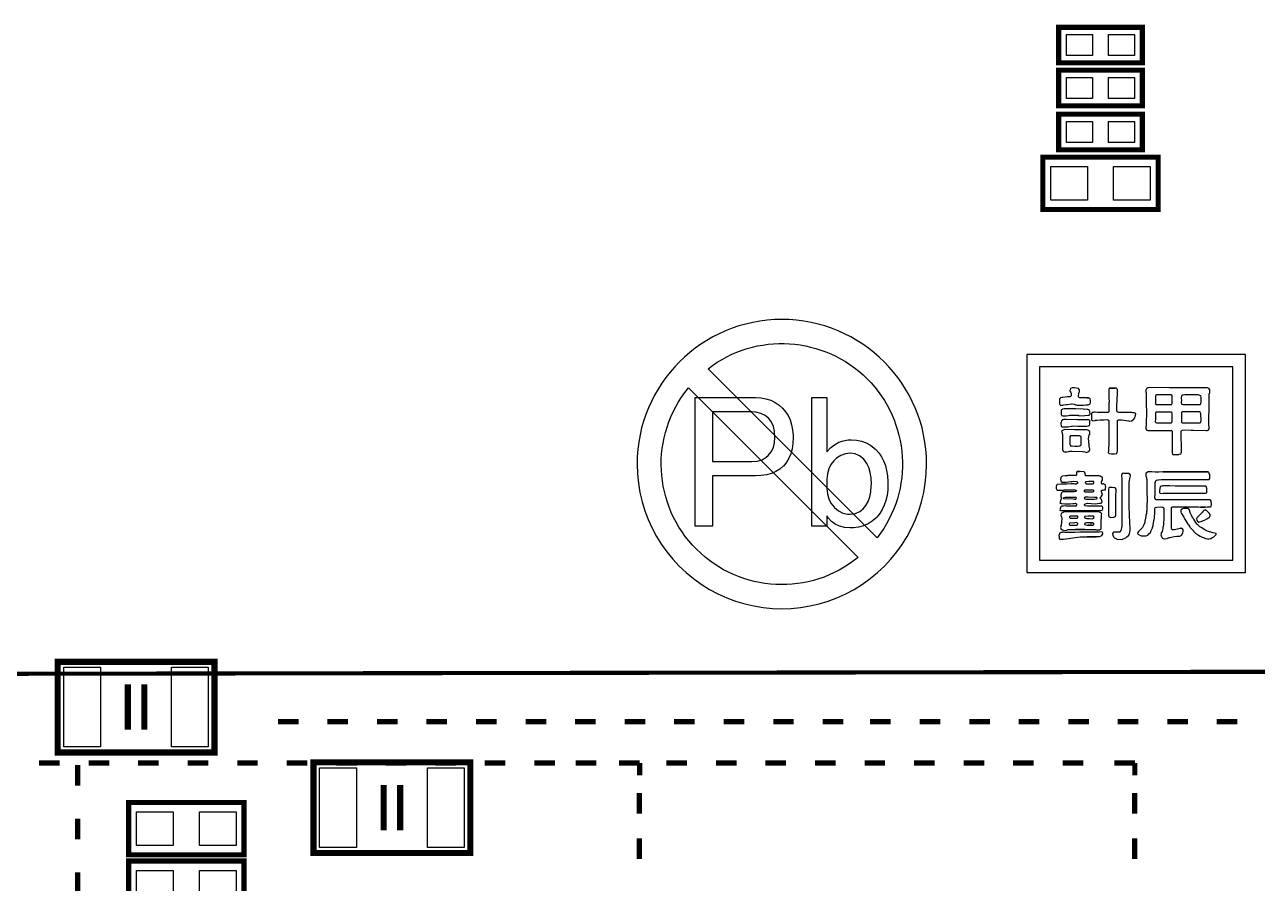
# Model space of a CAD drawing. Extents: x 2 to 176, y -19 to 159.
# Drawn here: x 97.99 to 127.85, y 33.52 to 54.34 of the extents above; entities that cross this region are included whole.
import ezdxf

# ---------------------------------------------------------------- set-up
doc = ezdxf.new("R2010")
doc.units = 0
for name, color, linetype in [('BG_SILKSCREEN_TOP', 7, 'CONTINUOUS'), ('PG_NEW_SLIK-TOP', 231, 'CONTINUOUS'), ('PG_SILKSCREEN_TOP', 7, 'CONTINUOUS'), ('PIN_TOP', 92, 'CONTINUOUS')]:
    doc.layers.add(name, color=color, linetype=linetype)

msp = doc.modelspace()

# ---------------------------------------------------------------- linework, layer by layer
at = {"layer": 'BG_SILKSCREEN_TOP'}
for points in [[(119.838978, 43.688254, 1), (112.825276, 43.688102, 1)], [(114.54511, 46.001178, -0.879905), (118.644924, 41.90111)], [(118.181882, 41.425114, -0.904472), (114.069114, 45.537882)]]:
    msp.add_lwpolyline(points, format="xyb", close=True, dxfattribs=at)
for points in [[(127.56388, 41.05656), (127.56388, 46.348142), (122.272298, 46.348142), (122.272298, 41.05656)], [(122.577606, 41.361868), (127.258826, 41.361868), (127.258826, 46.042834), (122.577606, 46.042834)], [(123.086622, 45.115988), (123.140216, 45.119036), (123.154694, 45.121068), (123.232926, 45.132752), (123.24461, 45.13453), (123.353576, 45.150786), (123.369324, 45.1485), (123.41352, 45.141896), (123.44654, 45.126656), (123.45289, 45.123862), (123.466098, 45.122338), (123.484894, 45.120306), (123.489466, 45.119798), (123.57735, 45.119798), (123.576588, 45.119544), (123.609608, 45.11929), (123.620276, 45.119544), (123.627642, 45.119798), (123.630182, 45.119798), (123.644152, 45.120306), (123.700794, 45.122338), (123.720098, 45.123862), (123.757944, 45.126656), (123.786646, 45.141896), (123.7996, 45.1485), (123.800108, 45.150786), (123.80722, 45.178472), (123.811792, 45.195744), (123.812046, 45.210222), (123.812046, 45.223176), (123.809252, 45.235622), (123.801632, 45.270674), (123.791218, 45.277278), (123.765564, 45.293534), (123.763532, 45.294804), (123.763278, 45.295058), (123.76277, 45.295312), (123.762516, 45.295566), (123.72975, 45.296074), (123.726448, 45.295566), (123.724416, 45.295312), (123.698, 45.295058), (123.553982, 45.294804), (123.55322, 45.295058), (123.53417, 45.301662), (123.528074, 45.303948), (123.522994, 45.321474), (123.52274, 45.322236), (123.520454, 45.330618), (123.521978, 45.340524), (123.529852, 45.394372), (123.532138, 45.41012), (123.535186, 45.424598), (123.540774, 45.449998), (123.543314, 45.460666), (123.542044, 45.475144), (123.540774, 45.4914), (123.517152, 45.519594), (123.515374, 45.521626), (123.42114, 45.533564), (123.366784, 45.533564), (123.329954, 45.521626), (123.324112, 45.519594), (123.316746, 45.4914), (123.312682, 45.475144), (123.313952, 45.460666), (123.314714, 45.449998), (123.337066, 45.424598), (123.340368, 45.41012), (123.344178, 45.394372), (123.343924, 45.340524), (123.328938, 45.330618), (123.316238, 45.322236), (123.256548, 45.321474), (123.138946, 45.303948), (123.124468, 45.301662), (123.089416, 45.295058), (123.087892, 45.294804), (123.08205, 45.293534), (123.064778, 45.277278), (123.063508, 45.270674), (123.056142, 45.235622), (123.056142, 45.195744), (123.055888, 45.178472), (123.061222, 45.150786), (123.064524, 45.13453), (123.064778, 45.132752), (123.074176, 45.121068), (123.079256, 45.119036)], [(124.38888, 43.934888), (124.394722, 43.936158), (124.45238, 43.947842), (124.452634, 43.949366), (124.457968, 43.972734), (124.467112, 44.012612), (124.467112, 44.108624), (124.466858, 44.12615), (124.466604, 44.164758), (124.46635, 44.205652), (124.465588, 44.303696), (124.465334, 44.31919), (124.464572, 44.437046), (124.464318, 44.473876), (124.463556, 44.551092), (124.463302, 44.5897), (124.463302, 44.732448), (124.465842, 44.747688), (124.467112, 44.748704), (124.487686, 44.763182), (124.564902, 44.760896), (124.731272, 44.735242), (124.748544, 44.732448), (124.801884, 44.735242), (124.844556, 44.760896), (124.848366, 44.763182), (124.850398, 44.764452), (124.85116, 44.765468), (124.88291, 44.811696), (124.890784, 44.841414), (124.898912, 44.860972), (124.900182, 44.864528), (124.91085, 44.906184), (124.906786, 44.909232), (124.892816, 44.920154), (124.87656, 44.932854), (124.84989, 44.934378), (124.843032, 44.934632), (124.83973, 44.934632), (124.8156, 44.934886), (124.706888, 44.935902), (124.645674, 44.936664), (124.496576, 44.938188), (124.492766, 44.94022), (124.492258, 44.940474), (124.489972, 44.941236), (124.460508, 44.954952), (124.45746, 44.956476), (124.456698, 44.961556), (124.452126, 44.990512), (124.448316, 45.014388), (124.446792, 45.063918), (124.446284, 45.08119), (124.44984, 45.137324), (124.45238, 45.1739), (124.453396, 45.192696), (124.460254, 45.295566), (124.46381, 45.352208), (124.467366, 45.408596), (124.46889, 45.43171), (124.469144, 45.43679), (124.469398, 45.443902), (124.469144, 45.45457), (124.468128, 45.461174), (124.461778, 45.497242), (124.456952, 45.505624), (124.44857, 45.519594), (124.440442, 45.524166), (124.438156, 45.525436), (124.408692, 45.527722), (124.271278, 45.527722), (124.267722, 45.525436), (124.26569, 45.524166), (124.263404, 45.519594), (124.256546, 45.505624), (124.256038, 45.497242), (124.25426, 45.461174), (124.25426, 45.45457), (124.254514, 45.443902), (124.254514, 45.43171), (124.255022, 45.408596), (124.256292, 45.352208), (124.257816, 45.295566), (124.260864, 45.192696), (124.2568, 45.192696), (124.256292, 45.1739), (124.256292, 45.137324), (124.256038, 45.08119), (124.256038, 45.063918), (124.256292, 45.014388), (124.256292, 44.961556), (124.255784, 44.956476), (124.25553, 44.954952), (124.242068, 44.941236), (124.193808, 44.940474), (124.166376, 44.94022), (124.150882, 44.940474), (124.121672, 44.940982), (123.978924, 44.940982), (123.926854, 44.947586), (123.920758, 44.948348), (123.898152, 44.947586), (123.87199, 44.940982), (123.871736, 44.940982), (123.86945, 44.940474), (123.868434, 44.94022), (123.861068, 44.938188), (123.854718, 44.936664), (123.85421, 44.935902), (123.85294, 44.934886), (123.852686, 44.934632), (123.852686, 44.934378), (123.851162, 44.932854), (123.83897, 44.920154), (123.836176, 44.909232), (123.836176, 44.906184), (123.835668, 44.864528), (123.835414, 44.860972), (123.835922, 44.841414), (123.83643, 44.811696), (123.837192, 44.765468), (123.837192, 44.764452), (123.838462, 44.76369), (123.846082, 44.756832), (123.85675, 44.747688), (123.866402, 44.739306), (123.920758, 44.747688), (123.930918, 44.749212), (123.970288, 44.756832), (124.044202, 44.76369), (124.140214, 44.764452), (124.230384, 44.765468), (124.231908, 44.764452), (124.233686, 44.763182), (124.255276, 44.748704), (124.25553, 44.747688), (124.257308, 44.732448), (124.25807, 44.724574), (124.25807, 44.303696), (124.257562, 44.205652), (124.254514, 44.164758), (124.25172, 44.12615), (124.25045, 44.108624), (124.24918, 44.089574), (124.243592, 44.016422), (124.243592, 44.012612), (124.24156, 43.972734), (124.257054, 43.949366), (124.264166, 43.947842), (124.3203, 43.936158)], [(124.27331, 45.528992), (124.408692, 45.527722), (124.271278, 45.527722)], [(124.3076, 45.529754), (124.343414, 45.528992), (124.27331, 45.528992)], [(124.27331, 45.528992), (124.343414, 45.528992), (124.408692, 45.527722)], [(125.823218, 43.915584), (125.848618, 43.9166), (125.95479, 43.922696), (125.962918, 43.924982), (126.000256, 43.935142), (126.006098, 43.951906), (126.01575, 43.979592), (126.016258, 43.998134), (126.01067, 44.470828), (126.01067, 44.4754), (126.016512, 44.500292), (126.017274, 44.502832), (126.022862, 44.505372), (126.024386, 44.506134), (126.040388, 44.513754), (126.040642, 44.514008), (126.105412, 44.518072), (126.251462, 44.512992), (126.30912, 44.51096), (126.610364, 44.506134), (126.633478, 44.50588), (126.63551, 44.506134), (126.661418, 44.51096), (126.67234, 44.512992), (126.674118, 44.518072), (126.683516, 44.546012), (126.684278, 44.548806), (126.68377, 44.564554), (126.680722, 44.653962), (126.680976, 44.688506), (126.680976, 44.705778), (126.68123, 44.746418), (126.682246, 44.89577), (126.6825, 44.937172), (126.682754, 44.955206), (126.682754, 44.958508), (126.68377, 45.132752), (126.68377, 45.135038), (126.684024, 45.149008), (126.684278, 45.186346), (126.684532, 45.246798), (126.68504, 45.30725), (126.685294, 45.341794), (126.685294, 45.364654), (126.685548, 45.366432), (126.685548, 45.378878), (126.686818, 45.382942), (126.701042, 45.42536), (126.701804, 45.433488), (126.705106, 45.48124), (126.705614, 45.486828), (126.686056, 45.516038), (126.683008, 45.52061), (126.64821, 45.53712), (126.64567, 45.538136), (126.518924, 45.538898), (125.795786, 45.538136), (125.722888, 45.538898), (125.249178, 45.543724), (125.21565, 45.538898), (125.21057, 45.538136), (125.201934, 45.53712), (125.177296, 45.52061), (125.170438, 45.516038), (125.157484, 45.486828), (125.154944, 45.48124), (125.155706, 45.433488), (125.156468, 45.42536), (125.15977, 45.382942), (125.160024, 45.378878), (125.160024, 45.367448), (125.160278, 45.358304), (125.160532, 45.336206), (125.161548, 45.283628), (125.163326, 45.168312), (125.163326, 45.132752), (125.163834, 44.958508), (125.163834, 44.932346), (125.164088, 44.847764), (125.161548, 44.7675), (125.160024, 44.723558), (125.159516, 44.705778), (125.159008, 44.693586), (125.159008, 44.688506), (125.157992, 44.653962), (125.154944, 44.564554), (125.154944, 44.546012), (125.163834, 44.518072), (125.165104, 44.514008), (125.165358, 44.513754), (125.198632, 44.506134), (125.476508, 44.506134), (125.475746, 44.505372), (125.753876, 44.505372), (125.770132, 44.502832), (125.784356, 44.500292), (125.788674, 44.4754), (125.789436, 44.470828), (125.789436, 43.951906), (125.794008, 43.935142), (125.796802, 43.924982), (125.803152, 43.922696), (125.82017, 43.9166)], [(116.4463, 43.734228), (116.376704, 43.649646), (116.366544, 43.639486), (116.281962, 43.566842), (116.18595, 43.507406), (116.079016, 43.46194), (115.960144, 43.428666), (115.830858, 43.409362), (115.691666, 43.402504), (114.652552, 43.402504), (114.652552, 42.179748), (114.232944, 42.179748), (114.232944, 45.300138), (115.691666, 45.300138), (115.824, 45.293026), (115.946936, 45.270674), (116.063014, 45.234352), (116.168932, 45.183044), (116.267738, 45.116496), (116.34851, 45.044868), (116.423186, 44.959016), (116.484654, 44.863004), (116.533168, 44.75734), (116.56949, 44.641262), (116.592604, 44.515024), (116.60378, 44.37888), (116.60378, 44.333668), (116.597684, 44.190158), (116.578634, 44.059094), (116.547138, 43.939206), (116.502688, 43.831256)], [(118.610126, 42.380408), (118.520464, 42.302684), (118.420642, 42.2402), (118.311676, 42.193972), (118.193566, 42.162476), (118.06555, 42.146474), (117.989858, 42.143426), (117.853714, 42.152316), (117.732556, 42.180764), (117.627654, 42.228008), (117.536722, 42.293794), (117.461284, 42.378376), (117.424962, 42.436034), (117.424962, 42.179748), (117.05971, 42.179748), (117.05971, 45.300138), (117.424962, 45.300138), (117.424962, 43.98645), (117.513608, 44.082208), (117.60962, 44.158916), (117.713506, 44.216574), (117.823488, 44.255944), (117.940328, 44.27601), (118.007892, 44.278042), (118.13921, 44.269914), (118.260114, 44.245784), (118.373144, 44.205398), (118.47703, 44.14901), (118.572788, 44.076366), (118.610126, 44.04106), (118.68404, 43.958256), (118.746524, 43.865546), (118.798848, 43.763438), (118.84025, 43.65244), (118.870476, 43.532552), (118.891812, 43.40352), (118.900956, 43.264074), (118.901718, 43.20159), (118.896638, 43.061382), (118.880636, 42.929302), (118.852442, 42.806112), (118.814088, 42.692066), (118.764558, 42.587164), (118.704106, 42.491406), (118.633494, 42.404538)], [(123.72975, 45.296074), (123.7615, 45.296074), (123.762516, 45.295566)], [(123.732036, 45.296328), (123.755912, 45.296074), (123.730258, 45.296074)], [(125.744224, 45.132752), (125.770132, 45.132752), (125.771402, 45.133006), (125.771656, 45.133006), (125.772926, 45.13326), (125.77445, 45.133514), (125.774704, 45.133514), (125.77699, 45.133768), (125.777244, 45.133768), (125.778514, 45.134022), (125.778768, 45.13453), (125.785626, 45.14469), (125.7935, 45.156628), (125.793246, 45.179488), (125.792484, 45.239686), (125.791976, 45.286168), (125.791468, 45.300138), (125.790198, 45.337222), (125.78842, 45.341032), (125.781562, 45.35551), (125.766322, 45.362622), (125.76302, 45.3644), (125.717554, 45.36567), (125.69825, 45.366178), (125.679962, 45.366432), (125.606302, 45.367956), (125.468888, 45.36821), (125.412246, 45.367448), (125.390656, 45.358304), (125.382274, 45.336206), (125.38202, 45.283628), (125.382782, 45.168312), (125.382782, 45.15739), (125.396752, 45.134784), (125.404626, 45.134276), (125.410214, 45.134276), (125.430026, 45.13453), (125.514608, 45.13453), (125.563884, 45.134276), (125.586236, 45.134276), (125.586236, 45.132752), (125.658626, 45.132752), (125.676406, 45.133006)], [(126.379732, 45.133006), (126.39929, 45.133006), (126.458218, 45.135038), (126.482094, 45.149008), (126.488444, 45.186346), (126.489206, 45.246798), (126.488444, 45.30725), (126.481332, 45.341794), (126.42342, 45.364654), (126.330202, 45.366432), (126.149862, 45.366178), (126.139194, 45.36567), (126.099062, 45.3644), (126.054866, 45.362622), (126.040642, 45.35551), (126.012448, 45.341032), (126.012194, 45.337222), (126.011178, 45.300138), (126.011432, 45.286168), (126.01194, 45.239686), (126.011686, 45.179488), (126.016766, 45.156628), (126.019306, 45.14469), (126.053596, 45.13453), (126.068836, 45.133768), (126.249684, 45.133768), (126.250192, 45.133514), (126.28499, 45.133514), (126.322582, 45.13326)], [(115.600988, 44.953936), (114.652552, 44.953936), (114.652552, 43.749468), (115.600988, 43.749468), (115.7351, 43.760644), (115.852194, 43.794934), (115.953032, 43.852338), (116.002308, 43.895772), (116.075206, 43.98645), (116.12753, 44.091352), (116.157756, 44.211494), (116.165884, 44.333668), (116.15674, 44.47794), (116.129562, 44.601892), (116.084096, 44.705778), (116.020596, 44.789598), (115.92687, 44.86529), (115.820952, 44.917614), (115.701826, 44.946824)], [(123.172474, 44.855638), (123.222258, 44.861734), (123.28144, 44.868846), (123.30938, 44.872148), (123.519184, 44.87291), (123.519184, 44.861734), (123.677426, 44.868846), (123.752356, 44.872148), (123.768866, 44.87291), (123.777248, 44.873164), (123.797568, 44.893738), (123.799854, 44.89577), (123.795536, 44.961048), (123.781312, 44.991528), (123.775724, 45.002958), (123.737878, 45.014896), (123.736862, 45.01515), (123.730766, 45.016928), (123.669552, 45.01515), (123.633484, 45.016928), (123.453398, 45.026326), (123.199652, 45.031152), (123.176284, 45.026326), (123.13158, 45.016928), (123.12269, 45.01515), (123.120912, 45.014896), (123.11126, 45.002958), (123.101608, 44.991528), (123.09983, 44.961048), (123.096528, 44.89577), (123.096274, 44.893738), (123.107704, 44.873164), (123.107958, 44.87291), (123.108212, 44.872148), (123.10999, 44.868846), (123.144026, 44.861734)], [(125.760226, 44.689268), (125.761496, 44.689268), (125.76556, 44.690284), (125.781054, 44.69384), (125.785118, 44.701206), (125.789182, 44.708826), (125.78969, 44.727622), (125.78969, 44.769278), (125.789944, 44.798742), (125.790198, 44.864274), (125.790198, 44.890944), (125.790452, 44.925996), (125.781054, 44.93768), (125.773942, 44.94657), (125.740414, 44.949364), (125.732032, 44.949618), (125.703838, 44.949618), (125.601222, 44.949364), (125.498606, 44.948856), (125.46711, 44.948856), (125.452632, 44.948602), (125.398784, 44.948094), (125.382274, 44.932346), (125.38202, 44.847764), (125.38202, 44.7675), (125.381766, 44.723558), (125.382528, 44.705778), (125.390148, 44.693586), (125.40615, 44.69003), (125.418596, 44.69003), (125.468888, 44.690284), (125.480318, 44.690284), (125.545342, 44.69003), (125.583442, 44.69003), (125.583442, 44.689776), (125.62205, 44.689776), (125.690376, 44.69003), (125.694694, 44.69003), (125.717554, 44.689776), (125.727968, 44.689776)], [(126.240286, 44.688506), (126.2761, 44.688506), (126.315978, 44.68876), (126.396242, 44.689014), (126.46025, 44.690792), (126.48438, 44.705778), (126.489206, 44.746418), (126.48565, 44.89577), (126.479808, 44.937172), (126.455424, 44.955206), (126.41707, 44.958508), (126.332234, 44.958508), (126.264924, 44.958254), (126.1745, 44.958), (126.069598, 44.958254), (126.032006, 44.954444), (126.027434, 44.949618), (126.02718, 44.949364), (126.02464, 44.94657), (126.016512, 44.93768), (126.012448, 44.890944), (126.012448, 44.864274), (126.012702, 44.798742), (126.012448, 44.769278), (126.01194, 44.73321), (126.012448, 44.727622), (126.013718, 44.708826), (126.014226, 44.701206), (126.025148, 44.69384), (126.030482, 44.690284), (126.049786, 44.689268), (126.24054, 44.689268)], [(123.1519, 44.592494), (123.256802, 44.59351), (123.267216, 44.595034), (123.34621, 44.606464), (123.366276, 44.60875), (123.396756, 44.611798), (123.509532, 44.608496), (123.555506, 44.606718), (123.562872, 44.606464), (123.636024, 44.603924), (123.697238, 44.606464), (123.703588, 44.606718), (123.720606, 44.608496), (123.754896, 44.611798), (123.76531, 44.612814), (123.789694, 44.624498), (123.79706, 44.655232), (123.797314, 44.662344), (123.797568, 44.669964), (123.798076, 44.69384), (123.79833, 44.707302), (123.79706, 44.736004), (123.796806, 44.746926), (123.785884, 44.756578), (123.763786, 44.759372), (123.732036, 44.763436), (123.712478, 44.76369), (123.49607, 44.764452), (123.222512, 44.768262), (123.162314, 44.768262), (123.146312, 44.764452), (123.144534, 44.763944), (123.14301, 44.76369), (123.141994, 44.763436), (123.12523, 44.759372), (123.122944, 44.756578), (123.114308, 44.746926), (123.104656, 44.736004), (123.09856, 44.707302), (123.095766, 44.69384), (123.095004, 44.669964), (123.09475, 44.662344), (123.095512, 44.655232), (123.098814, 44.624498), (123.100084, 44.612814), (123.100338, 44.611798), (123.100592, 44.60875), (123.102624, 44.606464), (123.113546, 44.595034), (123.135898, 44.59351)], [(123.721368, 43.971464), (123.730258, 43.974512), (123.754388, 43.982894), (123.773184, 43.989244), (123.774962, 43.993562), (123.77674, 43.998388), (123.794266, 44.042584), (123.792996, 44.050204), (123.781566, 44.126404), (123.781312, 44.127674), (123.777502, 44.153074), (123.774708, 44.172632), (123.773438, 44.191682), (123.769882, 44.247054), (123.766072, 44.307506), (123.76785, 44.346114), (123.768866, 44.36745), (123.773438, 44.376594), (123.773692, 44.376848), (123.781058, 44.391834), (123.791472, 44.412408), (123.794774, 44.419266), (123.790964, 44.474384), (123.772422, 44.491656), (123.749054, 44.5135), (123.724162, 44.520104), (123.723908, 44.520104), (123.682252, 44.52112), (123.539758, 44.520104), (123.520454, 44.520104), (123.423934, 44.52112), (123.17476, 44.523406), (123.169934, 44.52112), (123.167902, 44.520104), (123.15444, 44.5135), (123.108974, 44.491656), (123.113546, 44.474384), (123.128278, 44.419266), (123.130056, 44.412408), (123.133104, 44.391834), (123.133358, 44.376848), (123.133358, 44.374054), (123.133866, 44.35221), (123.13412, 44.335192), (123.133866, 44.289218), (123.133866, 44.253404), (123.133612, 44.221908), (123.133612, 44.199556), (123.133358, 44.168822), (123.133358, 44.131484), (123.133612, 44.127674), (123.133612, 44.050204), (123.136152, 44.042584), (123.151646, 43.998388), (123.1519, 43.998134), (123.152916, 43.995086), (123.152916, 43.994832), (123.183904, 43.985942), (123.194318, 43.982894), (123.200922, 43.980862), (123.215908, 43.982894), (123.239784, 43.985942), (123.286012, 43.994832), (123.286774, 43.995086), (123.310904, 43.998134), (123.36653, 43.998388), (123.614434, 43.993562), (123.636786, 43.989244), (123.670822, 43.982894), (123.696984, 43.974512)], [(123.43511, 44.126404), (123.502928, 44.126404), (123.555506, 44.127674), (123.583954, 44.153074), (123.585224, 44.172632), (123.586494, 44.191682), (123.587764, 44.247054), (123.586494, 44.307506), (123.585732, 44.346114), (123.558554, 44.36745), (123.547124, 44.376594), (123.42241, 44.376848), (123.354592, 44.376086), (123.324112, 44.374054), (123.309634, 44.35221), (123.309634, 44.335192), (123.30938, 44.289218), (123.30938, 44.199556), (123.308618, 44.168822), (123.310142, 44.166282), (123.328684, 44.131484), (123.367546, 44.127674)], [(117.989858, 43.950128), (117.87378, 43.93692), (117.763798, 43.896788), (117.658896, 43.829224), (117.5893, 43.767756), (117.517672, 43.678856), (117.467126, 43.57497), (117.435884, 43.454828), (117.424962, 43.3197), (117.424962, 43.092624), (117.435884, 42.964608), (117.468142, 42.847514), (117.521736, 42.741596), (117.597428, 42.645838), (117.607588, 42.635678), (117.705378, 42.556176), (117.813328, 42.501566), (117.930422, 42.47515), (117.989858, 42.472356), (118.113048, 42.488358), (118.22176, 42.536872), (118.3005, 42.599356), (118.36908, 42.68216), (118.422674, 42.77995), (118.46306, 42.890948), (118.489222, 43.016932), (118.500398, 43.156124), (118.501414, 43.20159), (118.494302, 43.352974), (118.473982, 43.487086), (118.441724, 43.60418), (118.395496, 43.704002), (118.335806, 43.78579), (118.318788, 43.803824), (118.217696, 43.884596), (118.108984, 43.934126), (117.990874, 43.950128)], [(123.121166, 42.561002), (123.157742, 42.565066), (124.039376, 42.565066), (124.046996, 42.56532), (124.06249, 42.566336), (124.092208, 42.56913), (124.092716, 42.570146), (124.107194, 42.600118), (124.10821, 42.625264), (124.104146, 42.655236), (124.100336, 42.657522), (124.087382, 42.665396), (124.085096, 42.666666), (124.079508, 42.667174), (124.067062, 42.66819), (124.031502, 42.668952), (123.929648, 42.669714), (123.868434, 42.669714), (123.735084, 42.669968), (123.679712, 42.67708), (123.66625, 42.699686), (123.66752, 42.702988), (123.677172, 42.726102), (123.677426, 42.72661), (123.741942, 42.73677), (123.74245, 42.73677), (123.831096, 42.732452), (123.929648, 42.727372), (123.979432, 42.732452), (124.02439, 42.73677), (124.03201, 42.737532), (124.068078, 42.742358), (124.076968, 42.74566), (124.078746, 42.746422), (124.095002, 42.76598), (124.086112, 42.803572), (124.080016, 42.828464), (124.067062, 42.83964), (124.066046, 42.840148), (124.064014, 42.84218), (124.057664, 42.847514), (124.050806, 42.851324), (124.04471, 42.855388), (124.039122, 42.859198), (124.038868, 42.860214), (124.052076, 42.875708), (124.055124, 42.880026), (124.05614, 42.88155), (124.056394, 42.881804), (124.056902, 42.882566), (124.05741, 42.883582), (124.066808, 42.89679), (124.09043, 42.930826), (124.100336, 42.944796), (124.084842, 42.994326), (124.079, 43.012868), (124.077984, 43.015916), (124.077984, 43.01617), (124.07773, 43.016678), (124.075698, 43.023536), (124.076206, 43.038268), (124.076968, 43.050968), (124.083064, 43.052492), (124.103892, 43.057318), (124.10948, 43.05808), (124.110242, 43.058334), (124.1171, 43.05935), (124.120148, 43.059604), (124.14504, 43.063414), (124.171456, 43.067224), (124.175012, 43.097704), (124.179584, 43.134026), (124.178314, 43.141646), (124.171202, 43.185334), (124.159264, 43.190414), (124.133356, 43.201336), (124.132594, 43.201844), (124.131832, 43.202098), (124.1298, 43.20286), (124.127006, 43.20413), (124.123196, 43.205654), (124.121672, 43.206416), (124.113036, 43.205654), (124.089922, 43.20413), (124.08916, 43.20413), (124.087636, 43.205654), (124.087128, 43.206416), (124.084842, 43.208448), (124.077222, 43.216068), (124.074174, 43.253152), (124.079508, 43.262042), (124.083064, 43.268138), (124.084334, 43.270424), (124.098812, 43.294554), (124.099828, 43.311064), (124.102622, 43.353736), (124.091192, 43.362118), (124.047758, 43.39463), (124.037344, 43.397678), (124.021596, 43.402758), (124.021342, 43.403012), (124.01169, 43.40606), (124.010674, 43.406314), (123.955302, 43.40606), (123.78182, 43.403012), (123.706636, 43.402758), (123.706382, 43.403012), (123.692158, 43.407076), (123.692158, 43.408092), (123.691904, 43.408346), (123.689364, 43.422824), (123.68276, 43.457368), (123.680982, 43.466766), (123.666758, 43.491912), (123.660154, 43.503088), (123.563634, 43.506898), (123.542552, 43.507406), (123.48591, 43.507406), (123.485402, 43.506898), (123.482862, 43.503088), (123.474988, 43.491912), (123.47448, 43.466766), (123.47448, 43.457368), (123.47194, 43.422824), (123.457462, 43.408346), (123.444508, 43.408092), (123.430284, 43.407838), (123.373134, 43.408092), (123.31319, 43.407838), (123.262644, 43.407584), (123.257818, 43.407076), (123.198128, 43.403012), (123.196096, 43.402758), (123.124468, 43.397678), (123.12142, 43.39463), (123.090178, 43.362118), (123.08967, 43.353736), (123.086876, 43.311064), (123.08967, 43.294554), (123.093734, 43.270424), (123.094242, 43.267376), (123.096782, 43.265598), (123.11634, 43.251374), (123.120912, 43.248072), (123.145042, 43.246802), (123.163584, 43.24604), (123.185174, 43.246802), (123.196096, 43.248072), (123.225306, 43.251374), (123.331224, 43.265598), (123.361704, 43.267376), (123.410472, 43.270424), (123.473464, 43.268138), (123.473718, 43.268138), (123.473972, 43.267884), (123.474988, 43.267376), (123.487942, 43.259756), (123.49861, 43.253152), (123.496832, 43.229276), (123.49607, 43.217338), (123.473718, 43.206924), (123.472448, 43.206416), (123.471178, 43.205654), (123.467622, 43.20413), (123.465082, 43.20286), (123.452128, 43.20413), (123.450096, 43.204384), (123.421648, 43.206924), (123.421394, 43.206924), (123.398026, 43.208448), (123.342654, 43.206924), (123.342146, 43.206924), (123.240546, 43.204384), (123.232672, 43.20413), (123.18746, 43.20286), (123.156472, 43.202098), (123.145296, 43.201844), (123.132596, 43.201336), (123.129548, 43.201844), (123.117102, 43.20413), (123.11634, 43.20413), (123.096528, 43.201844), (123.093734, 43.201336), (122.9995, 43.190414), (122.997468, 43.185334), (122.978672, 43.141646), (122.978672, 43.134026), (122.978164, 43.097704), (122.995436, 43.067224), (122.997468, 43.063414), (122.9995, 43.059858), (123.002802, 43.059604), (123.04141, 43.05808), (123.051316, 43.05808), (123.171966, 43.059604), (123.180348, 43.059858), (123.42749, 43.063414), (123.44273, 43.059604), (123.448572, 43.058334), (123.458224, 43.056048), (123.47194, 43.040046), (123.469654, 43.036744), (123.46178, 43.027092), (123.425204, 43.019218), (123.415806, 43.017186), (123.21794, 43.017186), (123.184412, 43.01744), (123.182126, 43.017186), (123.177046, 43.017186), (123.173236, 43.016932), (123.156726, 43.016424), (123.148598, 43.01617), (123.14809, 43.015916), (123.13412, 43.012868), (123.10999, 42.994326), (123.09602, 42.944796), (123.091956, 42.930826), (123.091448, 42.89679), (123.099322, 42.883582), (123.099576, 42.882566), (123.100084, 42.882058), (123.100592, 42.880788), (123.102116, 42.87774), (123.104148, 42.874184), (123.105926, 42.870374), (123.108466, 42.865548), (123.108974, 42.864278), (123.112022, 42.85869), (123.110498, 42.855896), (123.109228, 42.853356), (123.10872, 42.852594), (123.106942, 42.849292), (123.103132, 42.841926), (123.10237, 42.840148), (123.101862, 42.83964), (123.09602, 42.828464), (123.083066, 42.803572), (123.073414, 42.76598), (123.068588, 42.746422), (123.068334, 42.74566), (123.080018, 42.742358), (123.09602, 42.737532), (123.09856, 42.73677), (123.098814, 42.73677), (123.102116, 42.735754), (123.111768, 42.73296), (123.1138, 42.732452), (123.186698, 42.72534), (123.190508, 42.725086), (123.243594, 42.721784), (123.309634, 42.725086), (123.316746, 42.72534), (123.383548, 42.732452), (123.389136, 42.73296), (123.425458, 42.735754), (123.447302, 42.73677), (123.468638, 42.72661), (123.4694, 42.726102), (123.472194, 42.702988), (123.471178, 42.699686), (123.464066, 42.67708), (123.46178, 42.669968), (123.461526, 42.669714), (123.461272, 42.669714), (123.457208, 42.668952), (123.453906, 42.66819), (123.448572, 42.667174), (123.37923, 42.666666), (123.378468, 42.666666), (123.232418, 42.665396), (123.223528, 42.666666), (123.220734, 42.66692), (123.176284, 42.67327), (123.146058, 42.669968), (123.118118, 42.66692), (123.117102, 42.666666), (123.114054, 42.665396), (123.095004, 42.657522), (123.094242, 42.655236), (123.085098, 42.625264), (123.077224, 42.600118), (123.06808, 42.570146), (123.07443, 42.56913), (123.090432, 42.566336), (123.096782, 42.56532), (123.098306, 42.565066), (123.09856, 42.565066)], [(123.510802, 43.508168), (123.542552, 43.507406), (123.48591, 43.507406)], [(124.550678, 41.862502), (124.594366, 41.871646), (124.604526, 41.873678), (124.671074, 41.903396), (124.690124, 41.920922), (124.736098, 41.962324), (124.75337, 42.007536), (124.7648, 42.037762), (124.765308, 42.038778), (124.767594, 42.045128), (124.76861, 42.076878), (124.770388, 42.142918), (124.769118, 42.180002), (124.767848, 42.217848), (124.766324, 42.26052), (124.765562, 42.276268), (124.763276, 42.327322), (124.75972, 42.392854), (124.758196, 42.420286), (124.754386, 42.49547), (124.754386, 42.495978), (124.747528, 42.625772), (124.74448, 42.811192), (124.74448, 42.9387), (124.744734, 43.002708), (124.745242, 43.08983), (124.746512, 43.146726), (124.748544, 43.236642), (124.75591, 43.290744), (124.756164, 43.29176), (124.76607, 43.341036), (124.778262, 43.400726), (124.776484, 43.408854), (124.770134, 43.437302), (124.731526, 43.455844), (124.718572, 43.45813), (124.699522, 43.459146), (124.654056, 43.461432), (124.623322, 43.462956), (124.608336, 43.463972), (124.583698, 43.462956), (124.58319, 43.461432), (124.582174, 43.459146), (124.581666, 43.45813), (124.580904, 43.455844), (124.573538, 43.437302), (124.562362, 43.408854), (124.56287, 43.400726), (124.567442, 43.341036), (124.568966, 43.29176), (124.568966, 43.290744), (124.56922, 43.236642), (124.569728, 43.146726), (124.569728, 43.08983), (124.569982, 43.002708), (124.569982, 42.495978), (124.56922, 42.49547), (124.56922, 42.420286), (124.569474, 42.392854), (124.569474, 42.26052), (124.568966, 42.217848), (124.568458, 42.180002), (124.561854, 42.142918), (124.549916, 42.076878), (124.519182, 42.045128), (124.513086, 42.038778), (124.51207, 42.037762), (124.365766, 42.038778), (124.365004, 42.037762), (124.342144, 42.007536), (124.355098, 41.962324), (124.367036, 41.920922), (124.395738, 41.903396), (124.444506, 41.873678), (124.448062, 41.871646)], [(125.596904, 41.872154), (125.666246, 41.88333), (125.678946, 41.890188), (125.69698, 41.900094), (125.703584, 41.903904), (125.718824, 41.90746), (125.735334, 41.910762), (125.769116, 41.918128), (125.836172, 41.933114), (125.904244, 41.942004), (125.94082, 41.942004), (125.94971, 41.941496), (125.95733, 41.942004), (125.958854, 41.942004), (125.96622, 41.942766), (125.97638, 41.94429), (126.006098, 41.954958), (126.012448, 41.963086), (126.042166, 42.000678), (126.042928, 42.004996), (126.044198, 42.0116), (126.04623, 42.02303), (126.05258, 42.056812), (126.058168, 42.086784), (126.054358, 42.093388), (126.054104, 42.093642), (126.041404, 42.115486), (126.03353, 42.128694), (126.01956, 42.129964), (126.005844, 42.131234), (126.002796, 42.131488), (125.998478, 42.131234), (125.99035, 42.129964), (125.987048, 42.128694), (125.954282, 42.115486), (125.846078, 42.093642), (125.790452, 42.093388), (125.790198, 42.093642), (125.774958, 42.127424), (125.774958, 42.151554), (125.775212, 42.20591), (125.775212, 42.288968), (125.775466, 42.3164), (125.775466, 42.361866), (125.77572, 42.473118), (125.775974, 42.548048), (125.775974, 42.629074), (125.776228, 42.638472), (125.783086, 42.644568), (125.786134, 42.647362), (125.786388, 42.647616), (125.788674, 42.649394), (125.94463, 42.651426), (126.08052, 42.650664), (126.27102, 42.649902), (126.296928, 42.649648), (126.426722, 42.648124), (126.478538, 42.647362), (126.599188, 42.647362), (126.641352, 42.648124), (126.687834, 42.649648), (126.695454, 42.649902), (126.71679, 42.650664), (126.71806, 42.651426), (126.73711, 42.661078), (126.73965, 42.712894), (126.73965, 42.728134), (126.738634, 42.780966), (126.72822, 42.80281), (126.723394, 42.813224), (126.707138, 42.820082), (126.703328, 42.820336), (126.694438, 42.820336), (126.677674, 42.820844), (126.563882, 42.820844), (126.378462, 42.82313), (126.369572, 42.82313), (126.07417, 42.820844), (126.057406, 42.820844), (126.007368, 42.820336), (125.983492, 42.820844), (125.891036, 42.822114), (125.865128, 42.822622), (125.805438, 42.82313), (125.791722, 42.822622), (125.780546, 42.822114), (125.744732, 42.820844), (125.735334, 42.820336), (125.721618, 42.820336), (125.639068, 42.822368), (125.451108, 42.823384), (125.407674, 42.8244), (125.384306, 42.829734), (125.370844, 42.871898), (125.372876, 42.915586), (125.37313, 42.919142), (125.374146, 42.936922), (125.374908, 42.977562), (125.376686, 43.081448), (125.37821, 43.152314), (125.378464, 43.1673), (125.381004, 43.237404), (125.381258, 43.2435), (125.401324, 43.294808), (125.440186, 43.305476), (125.455934, 43.30954), (125.533912, 43.313858), (125.553216, 43.314112), (125.61189, 43.314112), (125.771656, 43.314366), (126.043182, 43.314112), (126.090934, 43.314112), (126.090934, 43.314366), (126.091188, 43.315382), (126.091188, 43.314112), (126.590806, 43.314112), (126.631192, 43.314366), (126.632462, 43.314366), (126.647194, 43.315382), (126.683516, 43.317668), (126.700788, 43.339766), (126.700534, 43.354752), (126.699772, 43.406568), (126.699264, 43.434), (126.688596, 43.457876), (126.67488, 43.48861), (126.665482, 43.491658), (126.662688, 43.492674), (126.651258, 43.496484), (125.560836, 43.496484), (125.46711, 43.494452), (125.421898, 43.492674), (125.395736, 43.491658), (125.380496, 43.492674), (125.29312, 43.498008), (125.27407, 43.499024), (125.210316, 43.503088), (125.20549, 43.499024), (125.203966, 43.498008), (125.19787, 43.492674), (125.19279, 43.48861), (125.155706, 43.457876), (125.152912, 43.434), (125.14961, 43.406568), (125.164596, 43.354752), (125.168152, 43.339766), (125.173232, 43.317668), (125.17374, 43.315382), (125.173994, 43.314366), (125.173994, 43.314112), (125.174248, 43.313858), (125.17501, 43.30954), (125.176026, 43.305476), (125.176534, 43.294808), (125.17882, 43.2435), (125.179328, 43.237404), (125.178566, 43.1673), (125.178566, 43.152314), (125.17882, 43.081448), (125.179582, 42.977562), (125.179836, 42.936922), (125.18009, 42.919142), (125.18009, 42.871898), (125.180344, 42.829734), (125.180344, 42.80281), (125.18009, 42.780966), (125.179582, 42.728134), (125.179074, 42.712894), (125.177042, 42.661078), (125.176788, 42.651426), (125.176788, 42.649394), (125.176534, 42.647616), (125.176534, 42.645076), (125.176026, 42.633392), (125.174756, 42.599102), (125.174502, 42.590974), (125.173232, 42.566844), (125.17247, 42.555414), (125.170438, 42.534078), (125.16739, 42.51325), (125.164088, 42.49166), (125.155706, 42.449496), (125.15215, 42.428414), (125.150626, 42.415206), (125.146054, 42.378376), (125.13056, 42.302176), (125.123956, 42.268394), (125.091698, 42.202354), (125.06833, 42.154348), (125.064266, 42.14622), (125.049026, 42.129964), (125.039374, 42.119296), (124.975112, 42.05097), (124.958094, 42.032682), (124.958094, 42.03192), (124.953522, 41.994328), (125.0061, 41.966896), (125.04039, 41.949116), (125.160278, 41.947846), (125.162564, 41.949116), (125.200156, 41.966896), (125.226826, 41.994328), (125.263656, 42.03192), (125.26391, 42.032682), (125.271022, 42.05097), (125.297692, 42.119296), (125.301248, 42.129964), (125.311662, 42.14622), (125.316996, 42.154348), (125.328426, 42.202354), (125.339602, 42.268394), (125.34519, 42.302176), (125.358144, 42.378376), (125.364494, 42.415206), (125.364748, 42.428414), (125.366272, 42.49166), (125.36678, 42.51325), (125.367288, 42.534078), (125.367796, 42.555414), (125.36805, 42.566844), (125.368558, 42.590974), (125.37059, 42.599102), (125.37821, 42.633392), (125.418596, 42.645076), (125.504956, 42.647616), (125.547882, 42.647362), (125.570234, 42.644568), (125.573536, 42.638472), (125.578616, 42.629074), (125.584712, 42.617644), (125.584966, 42.59707), (125.584966, 42.548048), (125.584712, 42.473118), (125.584966, 42.361866), (125.584966, 42.3164), (125.583188, 42.288968), (125.579378, 42.233342), (125.5776, 42.20591), (125.565916, 42.151554), (125.561598, 42.134028), (125.560328, 42.127424), (125.554486, 42.093642), (125.554486, 42.093388), (125.553216, 42.086784), (125.547882, 42.056812), (125.527054, 42.02303), (125.521974, 42.0116), (125.520196, 42.004996), (125.519942, 42.000678), (125.517656, 41.963086), (125.521466, 41.954958), (125.526038, 41.94429), (125.5268, 41.942766), (125.527054, 41.942004), (125.530864, 41.933114), (125.537468, 41.918128), (125.54077, 41.910762), (125.54204, 41.90746), (125.543818, 41.903904), (125.545342, 41.900094), (125.54966, 41.890188), (125.567694, 41.88333)], [(125.561344, 43.496738), (126.469394, 43.496484), (125.560836, 43.496484)], [(125.561344, 43.496738), (126.46279, 43.496738), (126.469394, 43.496484)], [(125.59665, 43.4975), (126.391924, 43.496738), (125.568456, 43.496738)], [(125.59665, 43.4975), (126.224284, 43.4975), (126.391924, 43.496738)], [(125.720348, 43.498008), (126.212092, 43.4975), (125.608588, 43.4975)], [(125.856238, 43.498516), (126.05131, 43.498008), (125.720348, 43.498008)], [(125.720348, 43.498008), (126.05131, 43.498008), (126.212092, 43.4975)], [(126.494794, 43.496738), (126.651258, 43.496484), (126.469394, 43.496484)], [(126.596648, 43.497754), (126.651258, 43.496738), (126.494794, 43.496738)], [(126.494794, 43.496738), (126.651258, 43.496738), (126.651258, 43.496484)], [(126.618746, 43.498516), (126.647448, 43.497754), (126.596648, 43.497754)], [(126.596648, 43.497754), (126.647448, 43.497754), (126.651258, 43.496738)], [(126.643892, 43.499024), (126.645924, 43.498516), (126.618746, 43.498516)], [(126.618746, 43.498516), (126.645924, 43.498516), (126.647448, 43.497754)], [(123.814586, 43.01617), (123.83135, 43.015916), (123.836684, 43.01617), (123.857004, 43.016678), (123.88469, 43.023536), (123.898152, 43.038268), (123.886722, 43.050968), (123.885452, 43.052492), (123.869958, 43.057318), (123.867418, 43.05808), (123.857258, 43.058334), (123.792996, 43.058334), (123.775216, 43.05808), (123.775216, 43.05935), (123.750578, 43.059604), (123.671076, 43.058334), (123.669044, 43.056048), (123.655836, 43.040046), (123.653296, 43.036744), (123.664726, 43.027092), (123.673616, 43.019218), (123.69038, 43.017186), (123.70181, 43.017186), (123.709938, 43.016932), (123.770644, 43.016424)], [(123.788424, 43.206416), (123.821952, 43.205654), (123.833636, 43.206416), (123.876308, 43.208448), (123.881896, 43.216068), (123.89485, 43.23461), (123.890278, 43.253152), (123.887992, 43.262042), (123.857512, 43.268138), (123.807982, 43.268138), (123.78817, 43.267884), (123.788932, 43.267884), (123.788932, 43.26763), (123.769628, 43.267376), (123.688348, 43.259756), (123.687586, 43.253152), (123.685046, 43.229276), (123.694952, 43.217338), (123.703842, 43.206924), (123.755404, 43.206924)], [(124.303282, 42.396664), (124.379482, 42.400982), (124.391928, 42.408602), (124.415296, 42.42308), (124.421392, 42.446702), (124.426726, 42.468038), (124.426472, 42.482262), (124.42571, 42.514012), (124.425202, 42.546778), (124.425202, 42.55643), (124.425456, 42.577258), (124.425964, 42.604944), (124.425456, 42.704258), (124.425456, 42.758614), (124.425202, 42.934636), (124.431044, 43.030648), (124.431806, 43.044364), (124.432568, 43.064684), (124.432822, 43.071034), (124.432822, 43.074336), (124.433076, 43.079924), (124.432314, 43.081194), (124.412502, 43.111674), (124.333, 43.121072), (124.262642, 43.12158), (124.262388, 43.121072), (124.258324, 43.111674), (124.244862, 43.081194), (124.244862, 43.079924), (124.244354, 43.074336), (124.2441, 43.071034), (124.2441, 42.758614), (124.248418, 42.758614), (124.248672, 42.714926), (124.248672, 42.466006), (124.248926, 42.446702), (124.25426, 42.42308), (124.257562, 42.408602), (124.28728, 42.400982)], [(125.508512, 42.977054), (125.570996, 42.97934), (125.588268, 42.979848), (125.601222, 42.980102), (125.66396, 42.980864), (125.789436, 42.982134), (126.040388, 42.984166), (126.36881, 42.98442), (126.369064, 42.984166), (126.37008, 42.983404), (126.374906, 42.980356), (126.37643, 42.97934), (126.50724, 42.97934), (126.564898, 42.980356), (126.607824, 42.983404), (126.60884, 42.984166), (126.609094, 42.98442), (126.62281, 42.993056), (126.623572, 42.99331), (126.62662, 42.998898), (126.627636, 43.029632), (126.627636, 43.040554), (126.627128, 43.094656), (126.62662, 43.09999), (126.622556, 43.13682), (126.61392, 43.142916), (126.60249, 43.150536), (126.567692, 43.151552), (126.5555, 43.151806), (126.505716, 43.152314), (126.45009, 43.15333), (126.381764, 43.154346), (126.23038, 43.15333), (126.147322, 43.152314), (126.0729, 43.151806), (126.010162, 43.152314), (125.965458, 43.152822), (125.85954, 43.155108), (125.731524, 43.157648), (125.667516, 43.159172), (125.61824, 43.159934), (125.572774, 43.160696), (125.570234, 43.159934), (125.566678, 43.159172), (125.561344, 43.157648), (125.550676, 43.155108), (125.5395, 43.152314), (125.536452, 43.151806), (125.53569, 43.151552), (125.53188, 43.150536), (125.500384, 43.142916), (125.49886, 43.13682), (125.488192, 43.09999), (125.487684, 43.094656), (125.48235, 43.040554), (125.482858, 43.029632), (125.484382, 42.998898), (125.484636, 42.99331), (125.484636, 42.993056), (125.497336, 42.98442), (125.497844, 42.984166), (125.500892, 42.982134), (125.502924, 42.980864), (125.50394, 42.980102), (125.504194, 42.979848), (125.50521, 42.97934)], [(123.425712, 42.840148), (123.442476, 42.83964), (123.450096, 42.840148), (123.455176, 42.840656), (123.45543, 42.84091), (123.45543, 42.841164), (123.455684, 42.841418), (123.455938, 42.841418), (123.456954, 42.842688), (123.471178, 42.856404), (123.470924, 42.856912), (123.462034, 42.877994), (123.46178, 42.878502), (123.428252, 42.880788), (123.322842, 42.879772), (123.270264, 42.878756), (123.237752, 42.87774), (123.193556, 42.874184), (123.166886, 42.870374), (123.155202, 42.865548), (123.152662, 42.864278), (123.154948, 42.85869), (123.155964, 42.855896), (123.167648, 42.853356), (123.17349, 42.852594), (123.388628, 42.841926)], [(123.813824, 42.841164), (123.89104, 42.84091), (123.898406, 42.841164), (123.948952, 42.84218), (123.958604, 42.847514), (123.965716, 42.851324), (123.972828, 42.855388), (123.97105, 42.859198), (123.970542, 42.860214), (123.962922, 42.875708), (123.96089, 42.880026), (123.946158, 42.88155), (123.933204, 42.88155), (123.90628, 42.881804), (123.750832, 42.882566), (123.687078, 42.882566), (123.679458, 42.882058), (123.67514, 42.880788), (123.66752, 42.878502), (123.665488, 42.877994), (123.655836, 42.856912), (123.656598, 42.856404), (123.680728, 42.842688), (123.708414, 42.841418), (123.81357, 42.841418)], [(124.2441, 42.758614), (124.247402, 42.758614), (124.2441, 42.758106)], [(123.181872, 42.07764), (123.234196, 42.08653), (123.251468, 42.095166), (123.260866, 42.099738), (123.312174, 42.10431), (123.34494, 42.105072), (123.409202, 42.104818), (123.445778, 42.104564), (123.674632, 42.104564), (123.83135, 42.103294), (123.911868, 42.102024), (123.917964, 42.101516), (123.923806, 42.100246), (123.93803, 42.094404), (123.94692, 42.090594), (124.033534, 42.094404), (124.041916, 42.100246), (124.04344, 42.101516), (124.044202, 42.102024), (124.047758, 42.104564), (124.048266, 42.105072), (124.059188, 42.112946), (124.07138, 42.121582), (124.071126, 42.12336), (124.071126, 42.149776), (124.070618, 42.207688), (124.070618, 42.208704), (124.070364, 42.21861), (124.07011, 42.24528), (124.07011, 42.261282), (124.069856, 42.267124), (124.069856, 42.26814), (124.069602, 42.302938), (124.073412, 42.354246), (124.07392, 42.361612), (124.074174, 42.365422), (124.074936, 42.374058), (124.076968, 42.40403), (124.078238, 42.42181), (124.078492, 42.424604), (124.078492, 42.425366), (124.078746, 42.427652), (124.079762, 42.441622), (124.08027, 42.449496), (124.083064, 42.479722), (124.074682, 42.491406), (124.066554, 42.497502), (124.042424, 42.515282), (124.003816, 42.526458), (123.998482, 42.526712), (123.995434, 42.526712), (123.975368, 42.52722), (123.908312, 42.526712), (123.59005, 42.526712), (123.589796, 42.527474), (123.589796, 42.527728), (123.181872, 42.527728), (123.179586, 42.527474), (123.177554, 42.526712), (123.1773, 42.526712), (123.176792, 42.526458), (123.15063, 42.515282), (123.108466, 42.497502), (123.106434, 42.491406), (123.102878, 42.479722), (123.093226, 42.449496), (123.090686, 42.441622), (123.09729, 42.427652), (123.097544, 42.42689), (123.106434, 42.408348), (123.111768, 42.39768), (123.114054, 42.385234), (123.11507, 42.377868), (123.116086, 42.37101), (123.116848, 42.365422), (123.117356, 42.361612), (123.118372, 42.354246), (123.111514, 42.302938), (123.106942, 42.26814), (123.10618, 42.262806), (123.104656, 42.251376), (123.10237, 42.23512), (123.100338, 42.223436), (123.097544, 42.208704), (123.097544, 42.207688), (123.08713, 42.149776), (123.088654, 42.12336), (123.08967, 42.121582), (123.094242, 42.112946), (123.108974, 42.105072), (123.110244, 42.10431), (123.118626, 42.099738), (123.12777, 42.095166), (123.15444, 42.08653)], [(123.317254, 42.377868), (123.400566, 42.377868), (123.400566, 42.379392), (123.484132, 42.379392), (123.484386, 42.3799), (123.500134, 42.395902), (123.506738, 42.402506), (123.502674, 42.414952), (123.500134, 42.422572), (123.491244, 42.424604), (123.488704, 42.425366), (123.47956, 42.427652), (123.31954, 42.42689), (123.299728, 42.408348), (123.295918, 42.404792), (123.301506, 42.39768), (123.311666, 42.385234)], [(123.790456, 42.365422), (123.861576, 42.361612), (123.869958, 42.365422), (123.8885, 42.374058), (123.89612, 42.40403), (123.880372, 42.42181), (123.793504, 42.424604), (123.783344, 42.425366), (123.775978, 42.424604), (123.752102, 42.422572), (123.66752, 42.414952), (123.665742, 42.402506), (123.664726, 42.395902), (123.689872, 42.3799), (123.691396, 42.379392), (123.696476, 42.377868), (123.720098, 42.37101)], [(126.659386, 41.871392), (126.678182, 41.873678), (126.721108, 41.883838), (126.72568, 41.886378), (126.760478, 41.90492), (126.786132, 41.918636), (126.799594, 41.925748), (126.815342, 41.942004), (126.835916, 41.963086), (126.84125, 41.968674), (126.84633, 41.973754), (126.852426, 41.980358), (126.85268, 41.995598), (126.852934, 42.00779), (126.783338, 42.0243), (126.637542, 42.063924), (126.63297, 42.066464), (126.580646, 42.09415), (126.49454, 42.146982), (126.463806, 42.166032), (126.41199, 42.213784), (126.389892, 42.234104), (126.313184, 42.349674), (126.300484, 42.368978), (126.299722, 42.370248), (126.298452, 42.372534), (126.295404, 42.378122), (126.293626, 42.380916), (126.280672, 42.40403), (126.268734, 42.424858), (126.25705, 42.450258), (126.254002, 42.456862), (126.237746, 42.487596), (126.235968, 42.493184), (126.221236, 42.540682), (126.215648, 42.55897), (126.203202, 42.584624), (126.198376, 42.594276), (126.194312, 42.596816), (126.184914, 42.602912), (126.177802, 42.60723), (126.167896, 42.61358), (126.073662, 42.60723), (126.039372, 42.602912), (126.025402, 42.596816), (126.022608, 42.594276), (126.011178, 42.584624), (126.003558, 42.55897), (125.99797, 42.540682), (126.009908, 42.493184), (126.014226, 42.487596), (126.037594, 42.456862), (126.04242, 42.450258), (126.05893, 42.424858), (126.072392, 42.40403), (126.08052, 42.380916), (126.081536, 42.378122), (126.08433, 42.372534), (126.086108, 42.370248), (126.08687, 42.368978), (126.099062, 42.349674), (126.17196, 42.234104), (126.184914, 42.213784), (126.216664, 42.166032), (126.229364, 42.146982), (126.279402, 42.09415), (126.305564, 42.066464), (126.30785, 42.063924), (126.34849, 42.0243), (126.365254, 42.00779), (126.3777, 41.995598), (126.403354, 41.980358), (126.414276, 41.973754), (126.421642, 41.968674), (126.429008, 41.963086), (126.470664, 41.942004), (126.503684, 41.925748), (126.518416, 41.918636), (126.551436, 41.90492), (126.594362, 41.886378), (126.60503, 41.883838), (126.649734, 41.873678)], [(126.43993, 42.282364), (126.530354, 42.314368), (126.539244, 42.31767), (126.574804, 42.3291), (126.628398, 42.359834), (126.656846, 42.375836), (126.666498, 42.382186), (126.69393, 42.399712), (126.711456, 42.432224), (126.708916, 42.4561), (126.707646, 42.466514), (126.683008, 42.50055), (126.667514, 42.517314), (126.637796, 42.549572), (126.631192, 42.556684), (126.618238, 42.563288), (126.586234, 42.578782), (126.55423, 42.563288), (126.548134, 42.556684), (126.54153, 42.549572), (126.520448, 42.517314), (126.503938, 42.50055), (126.469902, 42.466514), (126.459742, 42.4561), (126.43612, 42.432224), (126.404116, 42.399712), (126.386844, 42.382186), (126.383796, 42.375836), (126.37643, 42.359834), (126.387352, 42.3291), (126.39167, 42.31767), (126.392686, 42.314368)], [(126.478538, 42.647362), (126.599188, 42.647362), (126.545086, 42.6466)], [(126.586234, 42.57929), (126.587504, 42.578782), (126.586234, 42.578782)], [(126.586234, 42.578782), (126.587504, 42.578782), (126.618238, 42.563288)], [(123.367292, 42.207942), (123.392184, 42.207688), (123.40209, 42.207942), (123.406408, 42.208704), (123.406662, 42.208704), (123.411234, 42.209466), (123.41225, 42.20972), (123.460764, 42.20972), (123.473464, 42.210482), (123.47956, 42.210736), (123.48845, 42.211244), (123.491498, 42.211498), (123.50369, 42.219372), (123.503944, 42.22242), (123.505976, 42.250106), (123.49607, 42.255694), (123.476258, 42.267124), (123.47448, 42.26814), (123.433586, 42.262806), (123.40209, 42.258488), (123.397264, 42.257726), (123.387104, 42.258488), (123.321572, 42.262806), (123.299728, 42.251376), (123.297442, 42.23512), (123.295918, 42.223436), (123.310904, 42.208704)], [(123.78944, 42.208704), (123.871482, 42.208704), (123.89231, 42.21861), (123.892818, 42.24528), (123.872244, 42.258488), (123.85548, 42.259758), (123.798076, 42.259758), (123.747276, 42.261282), (123.71451, 42.267124), (123.675648, 42.255694), (123.674378, 42.250106), (123.66752, 42.22242), (123.676156, 42.219372), (123.697238, 42.211498), (123.697746, 42.211244), (123.73102, 42.210736), (123.754388, 42.210482), (123.787154, 42.210482), (123.787154, 42.209466)], [(123.784106, 42.210736), (123.787154, 42.210482), (123.754388, 42.210482)], [(123.784106, 42.210736), (123.787154, 42.210736), (123.787154, 42.210482)], [(123.798076, 42.259758), (123.85548, 42.259758), (123.803664, 42.259504)], [(123.817634, 42.208958), (123.850146, 42.208704), (123.7996, 42.208704)], [(123.097544, 41.865296), (123.149614, 41.867074), (123.154694, 41.867836), (123.210066, 41.877234), (123.21921, 41.878758), (123.385326, 41.902888), (123.56084, 41.924732), (123.582684, 41.926002), (123.62688, 41.927018), (123.731528, 41.927526), (123.945142, 41.927526), (123.953778, 41.928796), (123.975876, 41.928796), (124.032518, 41.931844), (124.067316, 41.94683), (124.087128, 41.955466), (124.110496, 41.998392), (124.107956, 42.010584), (124.103384, 42.031158), (124.10313, 42.03192), (124.102622, 42.03446), (124.102114, 42.036238), (124.102114, 42.036746), (124.10186, 42.037254), (124.10186, 42.037762), (124.101606, 42.039286), (124.097542, 42.040302), (124.074682, 42.047922), (124.019564, 42.040302), (124.006102, 42.039286), (123.990862, 42.037762), (123.976638, 42.037254), (123.932442, 42.036746), (123.73356, 42.036238), (123.552712, 42.03446), (123.432062, 42.03192), (123.387866, 42.031158), (123.251722, 42.03192), (123.242324, 42.032174), (123.186444, 42.03319), (123.153678, 42.033698), (123.136152, 42.033952), (123.133612, 42.033698), (123.123198, 42.03319), (123.1011, 42.032174), (123.100846, 42.03192), (123.099068, 42.031158), (123.058174, 42.010584), (123.055888, 41.998392), (123.047252, 41.955466), (123.045474, 41.94683), (123.04776, 41.931844), (123.048268, 41.928796), (123.048268, 41.927526), (123.048522, 41.927018), (123.048522, 41.926002), (123.048776, 41.924732), (123.051824, 41.902888), (123.05538, 41.878758), (123.055634, 41.877234), (123.067064, 41.867836), (123.077478, 41.867074)], [(123.445778, 42.104564), (123.629928, 42.10431), (123.489974, 42.10431)], [(123.445778, 42.104564), (123.674632, 42.104564), (123.629928, 42.10431)], [(123.489974, 42.10431), (123.629928, 42.10431), (123.559316, 42.104056)], [(123.731528, 41.927526), (123.945142, 41.927526), (123.940824, 41.927018)]]:
    msp.add_lwpolyline(points, close=True, dxfattribs=at)
at = {"layer": 'PG_NEW_SLIK-TOP'}
for points, const_width in [([(125.0696, 53.4162), (123.0376, 53.4162), (123.0376, 54.2798), (125.0696, 54.2798), (125.0696, 53.4162)], 0.127), ([(125.0696, 52.3748), (123.0376, 52.3748), (123.0376, 53.2384), (125.0696, 53.2384), (125.0696, 52.3748)], 0.127), ([(125.0696, 51.308), (123.0376, 51.308), (123.0376, 52.1716), (125.0696, 52.1716), (125.0696, 51.308)], 0.127), ([(125.4506, 49.8602), (122.6566, 49.8602), (122.6566, 51.1302), (125.4506, 51.1302), (125.4506, 49.8602)], 0.127), ([(102.58552, 38.895274), (98.78568, 38.895274), (98.78568, 36.695126), (102.58552, 36.695126), (102.58552, 38.895274)], 0.150114), ([(100.485702, 37.24529), (100.485702, 38.34511)], 0.150114), ([(100.885498, 38.34511), (100.885498, 37.24529)], 0.150114), ([(104.621838, 37.44214), (104.121966, 37.44214)], 0.127), ([(105.821734, 37.44214), (105.321862, 37.44214)], 0.127), ([(107.021884, 37.44214), (106.521758, 37.44214)], 0.127), ([(108.22178, 37.44214), (107.721908, 37.44214)], 0.127), ([(109.42193, 37.44214), (108.921804, 37.44214)], 0.127), ([(110.621826, 37.44214), (110.121954, 37.44214)], 0.127), ([(111.821976, 37.44214), (111.32185, 37.44214)], 0.127), ([(113.021872, 37.44214), (112.521746, 37.44214)], 0.127), ([(114.221768, 37.44214), (113.721896, 37.44214)], 0.127), ([(115.421918, 37.44214), (114.921792, 37.44214)], 0.127), ([(116.621814, 37.44214), (116.121942, 37.44214)], 0.127), ([(117.821964, 37.44214), (117.321838, 37.44214)], 0.127), ([(118.971822, 37.44214), (118.47195, 37.44214)], 0.127), ([(120.171972, 37.44214), (119.671846, 37.44214)], 0.127), ([(121.371868, 37.44214), (120.871742, 37.44214)], 0.127), ([(122.571764, 37.44214), (122.071892, 37.44214)], 0.127), ([(123.771914, 37.44214), (123.271788, 37.44214)], 0.127), ([(124.97181, 37.44214), (124.471938, 37.44214)], 0.127), ([(126.17196, 37.44214), (125.671834, 37.44214)], 0.127), ([(127.371856, 37.44214), (126.871984, 37.44214)], 0.127), ([(98.335338, 36.442142), (98.835464, 36.442142)], 0.127), ([(99.271836, 36.392104), (99.271836, 35.892232)], 0.127), ([(99.535488, 36.442142), (100.03536, 36.442142)], 0.127), ([(100.735384, 36.442142), (101.23551, 36.442142)], 0.127), ([(101.93528, 36.442142), (102.435406, 36.442142)], 0.127), ([(103.13543, 36.442142), (103.635302, 36.442142)], 0.127), ([(104.335326, 36.442142), (104.835452, 36.442142)], 0.127), ([(104.98328, 34.256726), (108.78312, 34.256726), (108.78312, 36.456874), (104.98328, 36.456874), (104.98328, 34.256726)], 0.150114), ([(105.535476, 36.442142), (106.035348, 36.442142)], 0.127), ([(106.735372, 36.442142), (107.235498, 36.442142)], 0.127), ([(107.935522, 36.442142), (108.435394, 36.442142)], 0.127), ([(109.135418, 36.442142), (109.63529, 36.442142)], 0.127), ([(110.335314, 36.442142), (110.83544, 36.442142)], 0.127), ([(111.335312, 36.442142), (111.835438, 36.442142)], 0.127), ([(112.385348, 36.442142), (112.885474, 36.442142)], 0.127), ([(112.885474, 36.142168), (112.885474, 36.442142)], 0.127), ([(113.53546, 36.442142), (114.035332, 36.442142)], 0.127), ([(114.735356, 36.442142), (115.235482, 36.442142)], 0.127), ([(115.935506, 36.442142), (116.435378, 36.442142)], 0.127), ([(117.135402, 36.442142), (117.635274, 36.442142)], 0.127), ([(118.335298, 36.442142), (118.835424, 36.442142)], 0.127), ([(119.535448, 36.442142), (120.03532, 36.442142)], 0.127), ([(120.735344, 36.442142), (121.23547, 36.442142)], 0.127), ([(121.935494, 36.442142), (122.435366, 36.442142)], 0.127), ([(123.13539, 36.442142), (123.635516, 36.442142)], 0.127), ([(124.385324, 36.442142), (124.88545, 36.442142)], 0.127), ([(124.88545, 36.142168), (124.88545, 36.442142)], 0.127), ([(106.683302, 34.80689), (106.683302, 35.90671)], 0.150114), ([(107.083098, 35.90671), (107.083098, 34.80689)], 0.150114), ([(103.3018, 34.2138), (100.5078, 34.2138), (100.5078, 35.4838), (103.3018, 35.4838), (103.3018, 34.2138)], 0.127), ([(112.881664, 35.211766), (112.881664, 35.711892)], 0.127), ([(124.88164, 35.211766), (124.88164, 35.711892)], 0.127), ([(99.271836, 35.092132), (99.271836, 34.59226)], 0.127), ([(112.881664, 34.111692), (112.881664, 34.611818)], 0.127), ([(124.88164, 34.111692), (124.88164, 34.611818)], 0.127), ([(103.3018, 32.7914), (100.5078, 32.7914), (100.5078, 34.0614), (103.3018, 34.0614), (103.3018, 32.7914)], 0.127), ([(99.271836, 33.79216), (99.271836, 33.292288)], 0.127)]:
    msp.add_lwpolyline(points, dxfattribs=dict(at, const_width=const_width))
at = {"layer": 'PG_SILKSCREEN_TOP', "const_width": 0.100076}
msp.add_lwpolyline([(148.755354, 38.685724), (81.20888, 38.576758)], dxfattribs=at)
at = {"layer": 'PIN_TOP'}
for points in [[(123.2281, 54.102), (123.8631, 54.102), (123.8631, 53.594), (123.2281, 53.594)], [(124.2441, 54.102), (124.8791, 54.102), (124.8791, 53.594), (124.2441, 53.594)], [(123.2281, 53.0606), (123.8631, 53.0606), (123.8631, 52.5526), (123.2281, 52.5526)], [(124.2441, 53.0606), (124.8791, 53.0606), (124.8791, 52.5526), (124.2441, 52.5526)], [(123.2281, 51.9938), (123.8631, 51.9938), (123.8631, 51.4858), (123.2281, 51.4858)], [(124.2441, 51.9938), (124.8791, 51.9938), (124.8791, 51.4858), (124.2441, 51.4858)], [(123.7361, 50.9016), (123.7361, 50.0888), (122.8471, 50.0888), (122.8471, 50.9016)], [(125.2601, 50.9016), (125.2601, 50.0888), (124.3711, 50.0888), (124.3711, 50.9016)], [(99.82454, 38.7604), (99.82454, 36.83), (98.93554, 36.83), (98.93554, 38.7604)], [(102.43566, 38.7604), (102.43566, 36.83), (101.54666, 36.83), (101.54666, 38.7604)], [(105.13314, 34.3916), (105.13314, 36.322), (106.02214, 36.322), (106.02214, 34.3916)], [(107.74426, 34.3916), (107.74426, 36.322), (108.63326, 36.322), (108.63326, 34.3916)], [(101.5873, 35.2552), (101.5873, 34.4424), (100.6983, 34.4424), (100.6983, 35.2552)], [(103.1113, 35.2552), (103.1113, 34.4424), (102.2223, 34.4424), (102.2223, 35.2552)], [(101.5873, 33.8328), (101.5873, 33.02), (100.6983, 33.02), (100.6983, 33.8328)], [(103.1113, 33.8328), (103.1113, 33.02), (102.2223, 33.02), (102.2223, 33.8328)]]:
    msp.add_lwpolyline(points, close=True, dxfattribs=at)

doc.saveas('drawing.dxf')
